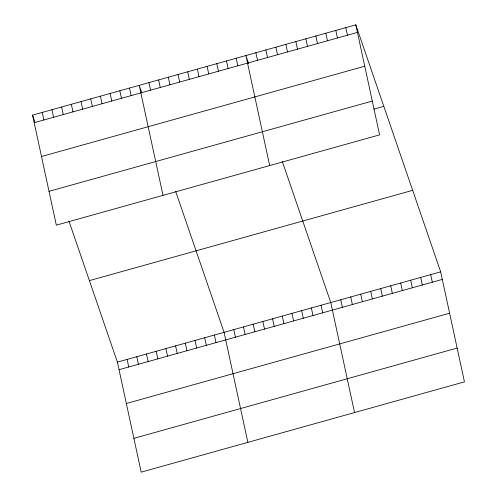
<?xml version="1.0" encoding="UTF-8"?>
<svg xmlns="http://www.w3.org/2000/svg" width="497" height="497" viewBox="0 0 497 497"><rect width="100%" height="100%" fill="white"/><g stroke="black" fill="none" stroke-linecap="round" stroke-linejoin="round"><path stroke-width="0.75" d="M355.809 24.85L379.596 134.873L56.335 225.153L32.547 115.13L355.809 24.85L440.665 271.847L464.453 381.87L141.191 472.15L117.404 362.127L68.965 221.134M34.181 122.691L357.442 32.411M41.493 156.505L364.755 66.225M49.023 191.339L372.284 101.059M373.819 109.147L383.808 106.358M89.404 280.619L412.665 190.339M117.404 362.127L440.665 271.847M119.038 369.693L442.299 279.407M126.35 403.502L449.611 313.222M133.879 438.342L457.147 348.055M248.699 63.697L245.897 55.546L269.685 165.569M282.315 161.55L330.76 302.543L354.547 412.566M141.558 92.131L139.222 85.341L163.01 195.358M175.64 191.339L224.079 332.338L247.866 442.355M32.547 115.13L34.877 121.92M430.675 274.636L432.309 282.203M420.686 277.432L422.32 284.992M410.69 280.221L412.324 287.782M345.819 27.639L347.453 35.2M400.7 283.01L402.334 290.571M335.823 30.429L337.457 37.996M390.71 285.8L392.344 293.36M325.833 33.224L327.467 40.785M380.714 288.589L382.348 296.156M315.843 36.014L317.477 43.574M370.725 291.379L372.359 298.945M305.848 38.803L307.481 46.364M360.735 294.174L362.369 301.735M295.858 41.593L297.492 49.153M350.739 296.964L352.379 304.524M285.868 44.382L287.502 51.949M340.749 299.753L342.383 307.314M275.872 47.172L277.506 54.738M265.883 49.967L267.516 57.528M321.062 305.251L322.696 312.812M311.364 307.96L312.998 315.52M255.893 52.757L257.527 60.317M301.667 310.668L303.3 318.229M291.969 313.377L293.603 320.938M236.199 58.255L237.833 65.815M282.271 316.086L283.905 323.646M226.502 60.963L228.135 68.524M272.573 318.794L274.207 326.355M216.804 63.672L218.438 71.233M262.87 321.503L264.51 329.064M207.106 66.381L208.74 73.941M253.172 324.212L254.812 331.772M197.408 69.089L199.042 76.65M243.474 326.92L245.114 334.481M187.711 71.798L189.345 79.358M233.776 329.629L235.416 337.19M178.013 74.507L179.647 82.067M168.315 77.215L169.949 84.776M214.381 335.046L216.021 342.607M158.618 79.924L160.251 87.484M204.683 337.755L206.323 345.316M148.92 82.632L150.554 90.193M194.986 340.464L196.626 348.024M185.288 343.172L186.922 350.733M129.524 88.044L131.158 95.61M175.59 345.881L177.224 353.442M119.827 90.752L121.461 98.319M165.892 348.583L167.526 356.15M110.129 93.461L111.763 101.028M156.195 351.292L157.829 358.859M100.431 96.169L102.065 103.736M146.497 354.001L148.131 361.567M90.734 98.878L92.367 106.445M136.799 356.709L138.433 364.276M81.036 101.587L82.67 109.154M127.102 359.418L128.735 366.985M71.338 104.295L72.972 111.862M61.64 107.004L63.274 114.571M51.943 109.713L53.577 117.273M42.245 112.421L43.879 119.982"/></g></svg>
